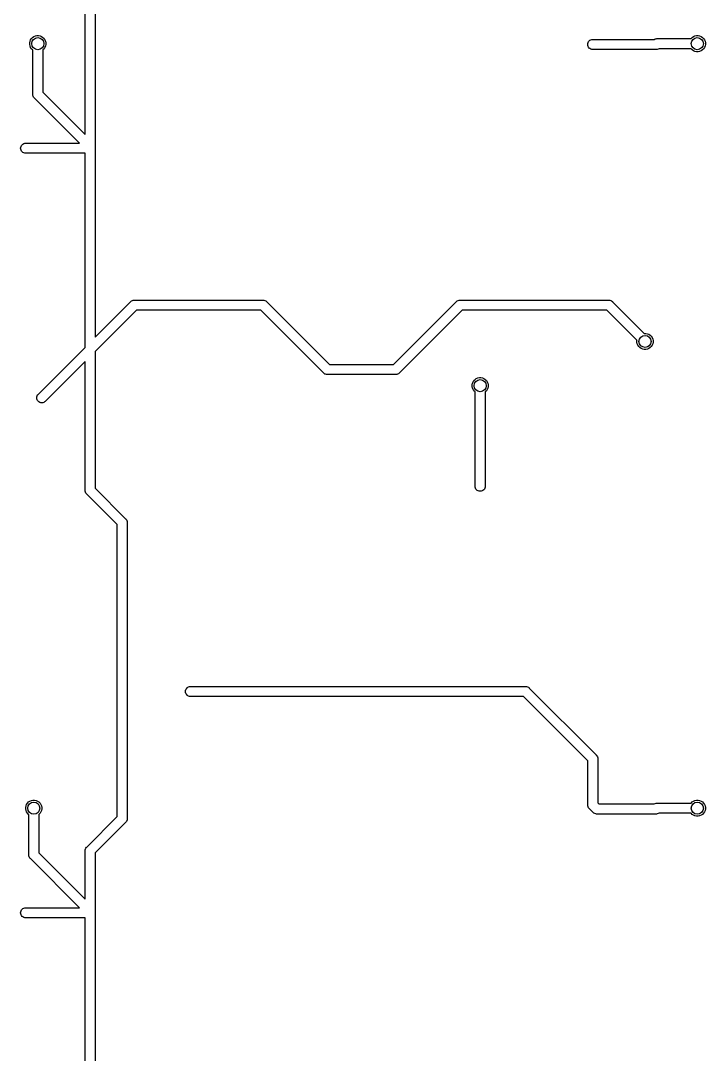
# Model space of a CAD drawing. Extents: x 0.4 to 11.3, y -7.9 to -0.4.
# Drawn here: x 5.904 to 6.575, y -4.111 to -3.1 of the extents above; entities that cross this region are included whole.
import ezdxf

# ---------------------------------------------------------------- set-up
doc = ezdxf.new("R2010")
doc.units = 0
doc.header["$MEASUREMENT"] = 0
doc.layers.add('BLACK', color=7, linetype='CONTINUOUS')

msp = doc.modelspace()

# ---------------------------------------------------------------- linework, layer by layer
at = {"layer": 'BLACK', "linetype": 'CONTINUOUS'}
for p, q in [((5.97736, -2.67133), (5.97736, -3.22259)), ((5.96752, -3.13755), (5.96752, -2.68117)), ((5.91753, -3.11507), (5.91896, -3.11448)), ((5.91896, -3.11448), (5.92048, -3.11417)), ((5.92048, -3.11417), (5.92204, -3.11417)), ((5.92204, -3.11417), (5.92356, -3.11448)), ((5.92356, -3.11448), (5.92499, -3.11507)), ((6.5632, -3.11507), (6.56463, -3.11448)), ((6.56463, -3.11448), (6.56615, -3.11417)), ((6.56615, -3.11417), (6.5677, -3.11417)), ((6.5677, -3.11417), (6.56923, -3.11448)), ((6.56923, -3.11448), (6.57066, -3.11507)), ((5.91339, -3.12127), (5.91369, -3.11975)), ((5.91339, -3.12282), (5.91339, -3.12127)), ((5.91369, -3.12434), (5.91339, -3.12282)), ((5.91369, -3.11975), (5.91428, -3.11832)), ((5.91428, -3.12578), (5.91369, -3.12434)), ((5.91428, -3.11832), (5.91514, -3.11703)), ((5.91514, -3.11703), (5.91624, -3.11593)), ((5.91624, -3.11593), (5.91753, -3.11507)), ((5.92499, -3.11507), (5.92628, -3.11593)), ((5.92628, -3.11593), (5.92738, -3.11703)), ((5.92738, -3.11703), (5.92824, -3.11832)), ((5.92824, -3.11832), (5.92883, -3.11975)), ((5.92883, -3.12434), (5.92824, -3.12578)), ((5.92883, -3.11975), (5.92913, -3.12127)), ((5.92913, -3.12282), (5.92883, -3.12434)), ((5.92913, -3.12127), (5.92913, -3.12282)), ((6.45962, -3.12283), (6.45972, -3.12187)), ((6.45972, -3.1238), (6.45962, -3.12283)), ((6.45972, -3.12187), (6.46, -3.12094)), ((6.46, -3.12473), (6.45972, -3.1238)), ((6.46, -3.12094), (6.46046, -3.12009)), ((6.46046, -3.12558), (6.46, -3.12473)), ((6.46046, -3.12009), (6.46107, -3.11934)), ((6.46107, -3.11934), (6.46182, -3.11872)), ((6.46182, -3.11872), (6.46267, -3.11827)), ((6.46267, -3.11827), (6.4636, -3.11798)), ((6.4636, -3.11798), (6.46433, -3.11791)), ((6.46433, -3.11791), (6.52485, -3.11791)), ((6.52485, -3.11791), (6.52567, -3.11748)), ((6.52567, -3.11748), (6.52659, -3.1172)), ((6.52659, -3.1172), (6.52732, -3.11713)), ((6.52732, -3.11713), (6.52756, -3.1171)), ((6.52732, -3.11713), (6.52732, -3.11713)), ((6.52756, -3.1171), (6.5278, -3.11713)), ((6.5278, -3.11713), (6.56075, -3.11713)), ((6.56075, -3.11713), (6.56081, -3.11703)), ((6.56081, -3.11703), (6.56191, -3.11593)), ((6.56191, -3.11593), (6.5632, -3.11507)), ((6.57066, -3.11507), (6.57195, -3.11593)), ((6.57195, -3.11593), (6.57305, -3.11703)), ((6.57305, -3.11703), (6.57391, -3.11832)), ((6.57391, -3.11832), (6.5745, -3.11975)), ((6.5745, -3.12434), (6.57391, -3.12578)), ((6.5745, -3.11975), (6.5748, -3.12127)), ((6.5748, -3.12282), (6.5745, -3.12434)), ((6.5748, -3.12127), (6.5748, -3.12282)), ((5.91514, -3.12707), (5.91428, -3.12578)), ((5.91624, -3.12816), (5.91514, -3.12707)), ((5.91634, -3.12823), (5.91624, -3.12816)), ((5.91634, -3.17141), (5.91634, -3.12823)), ((5.92628, -3.12816), (5.92618, -3.12823)), ((5.92618, -3.12823), (5.92618, -3.16962)), ((5.92738, -3.12707), (5.92628, -3.12816)), ((5.92824, -3.12578), (5.92738, -3.12707)), ((6.46107, -3.12633), (6.46046, -3.12558)), ((6.46182, -3.12695), (6.46107, -3.12633)), ((6.46267, -3.1274), (6.46182, -3.12695)), ((6.4636, -3.12768), (6.46267, -3.1274)), ((6.46433, -3.12776), (6.4636, -3.12768)), ((6.52653, -3.12776), (6.46433, -3.12776)), ((6.52677, -3.12778), (6.52653, -3.12776)), ((6.52701, -3.12776), (6.52677, -3.12778)), ((6.52774, -3.12768), (6.52701, -3.12776)), ((6.52701, -3.12776), (6.52701, -3.12776)), ((6.52866, -3.1274), (6.52774, -3.12768)), ((6.52948, -3.12697), (6.52866, -3.1274)), ((6.56075, -3.12697), (6.52948, -3.12697)), ((6.56081, -3.12707), (6.56075, -3.12697)), ((6.56191, -3.12816), (6.56081, -3.12707)), ((6.5632, -3.12903), (6.56191, -3.12816)), ((6.56463, -3.12962), (6.5632, -3.12903)), ((6.56615, -3.12992), (6.56463, -3.12962)), ((6.5677, -3.12992), (6.56615, -3.12992)), ((6.56923, -3.12962), (6.5677, -3.12992)), ((6.57066, -3.12903), (6.56923, -3.12962)), ((6.57195, -3.12816), (6.57066, -3.12903)), ((6.57305, -3.12707), (6.57195, -3.12816)), ((6.57391, -3.12578), (6.57305, -3.12707)), ((5.96752, -3.21095), (5.96752, -3.13755)), ((5.96752, -3.13755), (5.96752, -3.13755)), ((5.91631, -3.17165), (5.91634, -3.17141)), ((5.91641, -3.17262), (5.91631, -3.17165)), ((5.91669, -3.17355), (5.91641, -3.17262)), ((5.91715, -3.1744), (5.91669, -3.17355)), ((5.91761, -3.17496), (5.91715, -3.1744)), ((5.91776, -3.17515), (5.91761, -3.17496)), ((5.91795, -3.1753), (5.91776, -3.17515)), ((5.96213, -3.21949), (5.91795, -3.1753)), ((5.92618, -3.16962), (5.96752, -3.21095)), ((5.9045, -3.22441), (5.9046, -3.22344)), ((5.9046, -3.22537), (5.9045, -3.22441)), ((5.9046, -3.22344), (5.90488, -3.22252)), ((5.90488, -3.2263), (5.9046, -3.22537)), ((5.90488, -3.22252), (5.90534, -3.22166)), ((5.90534, -3.22166), (5.90595, -3.22091)), ((5.90595, -3.22091), (5.9067, -3.2203)), ((5.9067, -3.2203), (5.90756, -3.21984)), ((5.90756, -3.21984), (5.90848, -3.21956)), ((5.90848, -3.21956), (5.90921, -3.21949)), ((5.90921, -3.21949), (5.96213, -3.21949)), ((5.97736, -3.22259), (5.97739, -3.22283)), ((5.97739, -3.22283), (5.97736, -3.22308)), ((5.97736, -3.22308), (5.97736, -3.40938)), ((5.90534, -3.22716), (5.90488, -3.2263)), ((5.90595, -3.22791), (5.90534, -3.22716)), ((5.9067, -3.22852), (5.90595, -3.22791)), ((5.90756, -3.22898), (5.9067, -3.22852)), ((5.90848, -3.22926), (5.90756, -3.22898)), ((5.90921, -3.22933), (5.90848, -3.22926)), ((5.96752, -3.22933), (5.90921, -3.22933)), ((5.96752, -3.41922), (5.96752, -3.22933)), ((5.97736, -3.40938), (6.0121, -3.37464)), ((6.0121, -3.37464), (6.01225, -3.37446)), ((6.01225, -3.37446), (6.01261, -3.37416)), ((6.01261, -3.37416), (6.013, -3.37384)), ((6.013, -3.37384), (6.01386, -3.37338)), ((6.01386, -3.37338), (6.01396, -3.37335)), ((6.01396, -3.37335), (6.01478, -3.3731)), ((6.01478, -3.3731), (6.01551, -3.37303)), ((6.01551, -3.37303), (6.01575, -3.37301)), ((6.01551, -3.37303), (6.01551, -3.37303)), ((6.01575, -3.37301), (6.01599, -3.37303)), ((6.01599, -3.37303), (6.14149, -3.37303)), ((6.14149, -3.37303), (6.14173, -3.37301)), ((6.14173, -3.37301), (6.14197, -3.37303)), ((6.14197, -3.37303), (6.14197, -3.37303)), ((6.14197, -3.37303), (6.1427, -3.3731)), ((6.1427, -3.3731), (6.14362, -3.37338)), ((6.14362, -3.37338), (6.14448, -3.37384)), ((6.14448, -3.37384), (6.14523, -3.37446)), ((6.14523, -3.37446), (6.14538, -3.37464)), ((6.14538, -3.37464), (6.20676, -3.43602)), ((6.26962, -3.43602), (6.331, -3.37464)), ((6.331, -3.37464), (6.33115, -3.37446)), ((6.33115, -3.37446), (6.33151, -3.37416)), ((6.33151, -3.37416), (6.3319, -3.37384)), ((6.3319, -3.37384), (6.33275, -3.37338)), ((6.33275, -3.37338), (6.33285, -3.37335)), ((6.33285, -3.37335), (6.33368, -3.3731)), ((6.33368, -3.3731), (6.3344, -3.37303)), ((6.3344, -3.37303), (6.33465, -3.37301)), ((6.3344, -3.37303), (6.3344, -3.37303)), ((6.33465, -3.37301), (6.33489, -3.37303)), ((6.33489, -3.37303), (6.48007, -3.37303)), ((6.48007, -3.37303), (6.48031, -3.37301)), ((6.48031, -3.37301), (6.48056, -3.37303)), ((6.48056, -3.37303), (6.48056, -3.37303)), ((6.48056, -3.37303), (6.48128, -3.3731)), ((6.48128, -3.3731), (6.48221, -3.37338)), ((6.48221, -3.37338), (6.48306, -3.37384)), ((6.48306, -3.37384), (6.48381, -3.37446)), ((6.48381, -3.37446), (6.48397, -3.37464)), ((6.48397, -3.37464), (6.51486, -3.40553)), ((6.01779, -3.38287), (5.97736, -3.4233)), ((6.13969, -3.38287), (6.01779, -3.38287)), ((6.20107, -3.44425), (6.13969, -3.38287)), ((6.33668, -3.38287), (6.2753, -3.44425)), ((6.47828, -3.38287), (6.33668, -3.38287)), ((6.5079, -3.41249), (6.47828, -3.38287)), ((6.51486, -3.40553), (6.51497, -3.40551)), ((6.51497, -3.40551), (6.51652, -3.40551)), ((6.51652, -3.40551), (6.51804, -3.40581)), ((6.51804, -3.40581), (6.51948, -3.40641)), ((6.51948, -3.40641), (6.52077, -3.40727)), ((6.52077, -3.40727), (6.52186, -3.40837)), ((6.50787, -3.41261), (6.5079, -3.41249)), ((6.50787, -3.41416), (6.50787, -3.41261)), ((6.50818, -3.41568), (6.50787, -3.41416)), ((6.50877, -3.41712), (6.50818, -3.41568)), ((6.50963, -3.41841), (6.50877, -3.41712)), ((6.52186, -3.40837), (6.52273, -3.40966)), ((6.52273, -3.41712), (6.52186, -3.41841)), ((6.52273, -3.40966), (6.52332, -3.41109)), ((6.52332, -3.41568), (6.52273, -3.41712)), ((6.52332, -3.41109), (6.52362, -3.41261)), ((6.52362, -3.41416), (6.52332, -3.41568)), ((6.52362, -3.41261), (6.52362, -3.41416)), ((5.92155, -3.46519), (5.96752, -3.41922)), ((5.97736, -3.4233), (5.97736, -3.55702)), ((6.51073, -3.4195), (6.50963, -3.41841)), ((6.51202, -3.42036), (6.51073, -3.4195)), ((6.51345, -3.42096), (6.51202, -3.42036)), ((6.51497, -3.42126), (6.51345, -3.42096)), ((6.51652, -3.42126), (6.51497, -3.42126)), ((6.51804, -3.42096), (6.51652, -3.42126)), ((6.51948, -3.42036), (6.51804, -3.42096)), ((6.52077, -3.4195), (6.51948, -3.42036)), ((6.52186, -3.41841), (6.52077, -3.4195)), ((5.96752, -3.43314), (5.92851, -3.47215)), ((5.96752, -3.55881), (5.96752, -3.43314)), ((6.20676, -3.43602), (6.26962, -3.43602)), ((6.20123, -3.44444), (6.20107, -3.44425)), ((6.20142, -3.4446), (6.20123, -3.44444)), ((6.20198, -3.44506), (6.20142, -3.4446)), ((6.20242, -3.44529), (6.20198, -3.44506)), ((6.20283, -3.44551), (6.20242, -3.44529)), ((6.20376, -3.44579), (6.20283, -3.44551)), ((6.20448, -3.44587), (6.20376, -3.44579)), ((6.20472, -3.44589), (6.20448, -3.44587)), ((6.20448, -3.44587), (6.20448, -3.44587)), ((6.20497, -3.44587), (6.20472, -3.44589)), ((6.27141, -3.44587), (6.20497, -3.44587)), ((6.27165, -3.44589), (6.27141, -3.44587)), ((6.27189, -3.44587), (6.27165, -3.44589)), ((6.2719, -3.44587), (6.27189, -3.44587)), ((6.27262, -3.44579), (6.2719, -3.44587)), ((6.27355, -3.44551), (6.27262, -3.44579)), ((6.2744, -3.44506), (6.27355, -3.44551)), ((6.27515, -3.44444), (6.2744, -3.44506)), ((6.2753, -3.44425), (6.27515, -3.44444)), ((6.34646, -3.45592), (6.34676, -3.4544)), ((6.34646, -3.45747), (6.34646, -3.45592)), ((6.34676, -3.45899), (6.34646, -3.45747)), ((6.34676, -3.4544), (6.34735, -3.45296)), ((6.34735, -3.45296), (6.34821, -3.45167)), ((6.34821, -3.45167), (6.34931, -3.45058)), ((6.34931, -3.45058), (6.3506, -3.44971)), ((6.3506, -3.44971), (6.35203, -3.44912)), ((6.35203, -3.44912), (6.35356, -3.44882)), ((6.35356, -3.44882), (6.35511, -3.44882)), ((6.35511, -3.44882), (6.35663, -3.44912)), ((6.35663, -3.44912), (6.35806, -3.44971)), ((6.35806, -3.44971), (6.35935, -3.45058)), ((6.35935, -3.45058), (6.36045, -3.45167)), ((6.36045, -3.45167), (6.36131, -3.45296)), ((6.36131, -3.45296), (6.3619, -3.4544)), ((6.3619, -3.4544), (6.3622, -3.45592)), ((6.3622, -3.45747), (6.3619, -3.45899)), ((6.3622, -3.45592), (6.3622, -3.45747)), ((5.92025, -3.4685), (5.92035, -3.46754)), ((5.92035, -3.46947), (5.92025, -3.4685)), ((5.92035, -3.46754), (5.92063, -3.46661)), ((5.92063, -3.46661), (5.92109, -3.46576)), ((5.92109, -3.46576), (5.92155, -3.46519)), ((6.34735, -3.46042), (6.34676, -3.45899)), ((6.34821, -3.46171), (6.34735, -3.46042)), ((6.34931, -3.46281), (6.34821, -3.46171)), ((6.34941, -3.46287), (6.34931, -3.46281)), ((6.34941, -3.55536), (6.34941, -3.46287)), ((6.35935, -3.46281), (6.35925, -3.46287)), ((6.35925, -3.46287), (6.35925, -3.55536)), ((6.36045, -3.46171), (6.35935, -3.46281)), ((6.36131, -3.46042), (6.36045, -3.46171)), ((6.3619, -3.45899), (6.36131, -3.46042)), ((5.92063, -3.4704), (5.92035, -3.46947)), ((5.92109, -3.47125), (5.92063, -3.4704)), ((5.9217, -3.472), (5.92109, -3.47125)), ((5.92245, -3.47262), (5.9217, -3.472)), ((5.9233, -3.47307), (5.92245, -3.47262)), ((5.92423, -3.47335), (5.9233, -3.47307)), ((5.9252, -3.47345), (5.92423, -3.47335)), ((5.92616, -3.47335), (5.9252, -3.47345)), ((5.92709, -3.47307), (5.92616, -3.47335)), ((5.92794, -3.47262), (5.92709, -3.47307)), ((5.92851, -3.47215), (5.92794, -3.47262)), ((5.9675, -3.55906), (5.96752, -3.55881)), ((5.96752, -3.5593), (5.9675, -3.55906)), ((5.96754, -3.55953), (5.96752, -3.5593)), ((5.96759, -3.56002), (5.96754, -3.55953)), ((5.97736, -3.55702), (6.00725, -3.5869)), ((6.34948, -3.55608), (6.34941, -3.55536)), ((6.34976, -3.55701), (6.34948, -3.55608)), ((6.35022, -3.55787), (6.34976, -3.55701)), ((6.35083, -3.55861), (6.35022, -3.55787)), ((6.35158, -3.55923), (6.35083, -3.55861)), ((6.35244, -3.55969), (6.35158, -3.55923)), ((6.35337, -3.55997), (6.35244, -3.55969)), ((6.35433, -3.56006), (6.35337, -3.55997)), ((6.3553, -3.55997), (6.35433, -3.56006)), ((6.35622, -3.55969), (6.3553, -3.55997)), ((6.35708, -3.55923), (6.35622, -3.55969)), ((6.35783, -3.55861), (6.35708, -3.55923)), ((6.35844, -3.55787), (6.35783, -3.55861)), ((6.3589, -3.55701), (6.35844, -3.55787)), ((6.35918, -3.55608), (6.3589, -3.55701)), ((6.35925, -3.55536), (6.35918, -3.55608)), ((5.96787, -3.56095), (5.96759, -3.56002)), ((5.96833, -3.5618), (5.96787, -3.56095)), ((5.96873, -3.56229), (5.96833, -3.5618)), ((5.96894, -3.56255), (5.96873, -3.56229)), ((5.96913, -3.56271), (5.96894, -3.56255)), ((5.99902, -3.59259), (5.96913, -3.56271)), ((6.00725, -3.5869), (6.00743, -3.58705)), ((6.00743, -3.58705), (6.00759, -3.58724)), ((6.00759, -3.58724), (6.00805, -3.5878)), ((6.00805, -3.5878), (6.00834, -3.58834)), ((6.00834, -3.58834), (6.00851, -3.58866)), ((6.00851, -3.58866), (6.00879, -3.58959)), ((6.00879, -3.58959), (6.00886, -3.59031)), ((6.00886, -3.59031), (6.00886, -3.59031)), ((6.00886, -3.59031), (6.00888, -3.59055)), ((5.99902, -3.87828), (5.99902, -3.59259)), ((6.00888, -3.59055), (6.00886, -3.59079)), ((6.00886, -3.59079), (6.00886, -3.88007)), ((6.06737, -3.75241), (6.06812, -3.75179)), ((6.06812, -3.75179), (6.06897, -3.75134)), ((6.06897, -3.75134), (6.0699, -3.75106)), ((6.0699, -3.75106), (6.07062, -3.75098)), ((6.07062, -3.75098), (6.39858, -3.75098)), ((6.39858, -3.75098), (6.39882, -3.75096)), ((6.39882, -3.75096), (6.39906, -3.75098)), ((6.39906, -3.75098), (6.39906, -3.75098)), ((6.39906, -3.75098), (6.39978, -3.75106)), ((6.39978, -3.75106), (6.40071, -3.75134)), ((6.40071, -3.75134), (6.40157, -3.75179)), ((6.40157, -3.75179), (6.40232, -3.75241)), ((6.06592, -3.75591), (6.06602, -3.75494)), ((6.06602, -3.75687), (6.06592, -3.75591)), ((6.06602, -3.75494), (6.0663, -3.75401)), ((6.0663, -3.7578), (6.06602, -3.75687)), ((6.0663, -3.75401), (6.06675, -3.75316)), ((6.06675, -3.75865), (6.0663, -3.7578)), ((6.06675, -3.75316), (6.06737, -3.75241)), ((6.06737, -3.7594), (6.06675, -3.75865)), ((6.06812, -3.76002), (6.06737, -3.7594)), ((6.06897, -3.76047), (6.06812, -3.76002)), ((6.0699, -3.76076), (6.06897, -3.76047)), ((6.07062, -3.76083), (6.0699, -3.76076)), ((6.39678, -3.76083), (6.07062, -3.76083)), ((6.45965, -3.82369), (6.39678, -3.76083)), ((6.40232, -3.75241), (6.40247, -3.7526)), ((6.40247, -3.7526), (6.46788, -3.818)), ((6.46788, -3.818), (6.46806, -3.81816)), ((6.46806, -3.81816), (6.46868, -3.81891)), ((6.46868, -3.81891), (6.46914, -3.81976)), ((6.46914, -3.81976), (6.46942, -3.82069)), ((6.46942, -3.82069), (6.46949, -3.82141)), ((6.46949, -3.82141), (6.46949, -3.82141)), ((6.46949, -3.82141), (6.46951, -3.82165)), ((6.46951, -3.82165), (6.46949, -3.82189)), ((6.46949, -3.82189), (6.46949, -3.86489)), ((6.45965, -3.86669), (6.45965, -3.82369)), ((5.9123, -3.86396), (5.91359, -3.8631)), ((5.91359, -3.8631), (5.91503, -3.86251)), ((5.91503, -3.86251), (5.91655, -3.8622)), ((5.91655, -3.8622), (5.9181, -3.8622)), ((5.9181, -3.8622), (5.91962, -3.86251)), ((5.91962, -3.86251), (5.92105, -3.8631)), ((5.92105, -3.8631), (5.92234, -3.86396)), ((6.56191, -3.86396), (6.5632, -3.8631)), ((6.5632, -3.8631), (6.56463, -3.86251)), ((6.56463, -3.86251), (6.56615, -3.8622)), ((6.56615, -3.8622), (6.5677, -3.8622)), ((6.5677, -3.8622), (6.56923, -3.86251)), ((6.56923, -3.86251), (6.57066, -3.8631)), ((6.57066, -3.8631), (6.57195, -3.86396)), ((5.90945, -3.8693), (5.90975, -3.86778)), ((5.90945, -3.87085), (5.90945, -3.8693)), ((5.90975, -3.87238), (5.90945, -3.87085)), ((5.90975, -3.86778), (5.91034, -3.86635)), ((5.91034, -3.87381), (5.90975, -3.87238)), ((5.91034, -3.86635), (5.91121, -3.86506)), ((5.91121, -3.86506), (5.9123, -3.86396)), ((5.92234, -3.86396), (5.92344, -3.86506)), ((5.92344, -3.86506), (5.9243, -3.86635)), ((5.9243, -3.86635), (5.92489, -3.86778)), ((5.92489, -3.87238), (5.9243, -3.87381)), ((5.92489, -3.86778), (5.9252, -3.8693)), ((5.9252, -3.87085), (5.92489, -3.87238)), ((5.9252, -3.8693), (5.9252, -3.87085)), ((6.45962, -3.86693), (6.45965, -3.86669)), ((6.45965, -3.86717), (6.45962, -3.86693)), ((6.45965, -3.86723), (6.45965, -3.86717)), ((6.45972, -3.86789), (6.45965, -3.86723)), ((6.46, -3.86882), (6.45972, -3.86789)), ((6.46046, -3.86968), (6.46, -3.86882)), ((6.4609, -3.87021), (6.46046, -3.86968)), ((6.46107, -3.87043), (6.4609, -3.87021)), ((6.46126, -3.87058), (6.46107, -3.87043)), ((6.46485, -3.87418), (6.46126, -3.87058)), ((6.46949, -3.86489), (6.47054, -3.86594)), ((6.47054, -3.86594), (6.52485, -3.86594)), ((6.52485, -3.86594), (6.52567, -3.86551)), ((6.52567, -3.86551), (6.52659, -3.86523)), ((6.52659, -3.86523), (6.52732, -3.86516)), ((6.52732, -3.86516), (6.52756, -3.86513)), ((6.52732, -3.86516), (6.52732, -3.86516)), ((6.52756, -3.86513), (6.5278, -3.86516)), ((6.5278, -3.86516), (6.56075, -3.86516)), ((6.56075, -3.86516), (6.56081, -3.86506)), ((6.56081, -3.86506), (6.56191, -3.86396)), ((6.57195, -3.86396), (6.57305, -3.86506)), ((6.57305, -3.86506), (6.57391, -3.86635)), ((6.57391, -3.86635), (6.5745, -3.86778)), ((6.5745, -3.87238), (6.57391, -3.87381)), ((6.5745, -3.86778), (6.5748, -3.8693)), ((6.5748, -3.87085), (6.5745, -3.87238)), ((6.5748, -3.8693), (6.5748, -3.87085)), ((5.91121, -3.8751), (5.91034, -3.87381)), ((5.9123, -3.87619), (5.91121, -3.8751)), ((5.9124, -3.87626), (5.9123, -3.87619)), ((5.9124, -3.91551), (5.9124, -3.87626)), ((5.92234, -3.87619), (5.92224, -3.87626)), ((5.92224, -3.87626), (5.92224, -3.91371)), ((5.92344, -3.8751), (5.92234, -3.87619)), ((5.9243, -3.87381), (5.92344, -3.8751)), ((5.96913, -3.90816), (5.99902, -3.87828)), ((6.00764, -3.88356), (6.00743, -3.88381)), ((6.00805, -3.88306), (6.00764, -3.88356)), ((6.00851, -3.88221), (6.00805, -3.88306)), ((6.00861, -3.88186), (6.00851, -3.88221)), ((6.00879, -3.88128), (6.00861, -3.88186)), ((6.00886, -3.88056), (6.00879, -3.88128)), ((6.00886, -3.88007), (6.00888, -3.88031)), ((6.00888, -3.88031), (6.00886, -3.88056)), ((6.00886, -3.88056), (6.00886, -3.88056)), ((6.46501, -3.87436), (6.46485, -3.87418)), ((6.46519, -3.87452), (6.46501, -3.87436)), ((6.4656, -3.87485), (6.46519, -3.87452)), ((6.46519, -3.87452), (6.46519, -3.87452)), ((6.46576, -3.87498), (6.4656, -3.87485)), ((6.46661, -3.87543), (6.46576, -3.87498)), ((6.46754, -3.87572), (6.46661, -3.87543)), ((6.46826, -3.87579), (6.46754, -3.87572)), ((6.4685, -3.87581), (6.46826, -3.87579)), ((6.46826, -3.87579), (6.46826, -3.87579)), ((6.46874, -3.87579), (6.4685, -3.87581)), ((6.52653, -3.87579), (6.46874, -3.87579)), ((6.52677, -3.87581), (6.52653, -3.87579)), ((6.52701, -3.87579), (6.52677, -3.87581)), ((6.52774, -3.87572), (6.52701, -3.87579)), ((6.52701, -3.87579), (6.52701, -3.87579)), ((6.52866, -3.87543), (6.52774, -3.87572)), ((6.52948, -3.875), (6.52866, -3.87543)), ((6.56075, -3.875), (6.52948, -3.875)), ((6.56081, -3.8751), (6.56075, -3.875)), ((6.56191, -3.87619), (6.56081, -3.8751)), ((6.5632, -3.87706), (6.56191, -3.87619)), ((6.56463, -3.87765), (6.5632, -3.87706)), ((6.56615, -3.87795), (6.56463, -3.87765)), ((6.5677, -3.87795), (6.56615, -3.87795)), ((6.56923, -3.87765), (6.5677, -3.87795)), ((6.57066, -3.87706), (6.56923, -3.87765)), ((6.57195, -3.87619), (6.57066, -3.87706)), ((6.57305, -3.8751), (6.57195, -3.87619)), ((6.57391, -3.87381), (6.57305, -3.8751)), ((6.00725, -3.88397), (5.97736, -3.91385)), ((6.00743, -3.88381), (6.00725, -3.88397)), ((5.92224, -3.91371), (5.96752, -3.95899)), ((5.9675, -3.91181), (5.96752, -3.91157)), ((5.96752, -3.91205), (5.9675, -3.91181)), ((5.96752, -3.91157), (5.96759, -3.91085)), ((5.96752, -3.91157), (5.96752, -3.91157)), ((5.96752, -3.95899), (5.96752, -3.91205)), ((5.96759, -3.91085), (5.96787, -3.90992)), ((5.96787, -3.90992), (5.96833, -3.90906)), ((5.96833, -3.90906), (5.96894, -3.90831)), ((5.96894, -3.90831), (5.96913, -3.90816)), ((5.97736, -3.91385), (5.97736, -3.97062)), ((5.91238, -3.91575), (5.9124, -3.91551)), ((5.91247, -3.91671), (5.91238, -3.91575)), ((5.91275, -3.91764), (5.91247, -3.91671)), ((5.91321, -3.9185), (5.91275, -3.91764)), ((5.91364, -3.91902), (5.91321, -3.9185)), ((5.91383, -3.91924), (5.91364, -3.91902)), ((5.91401, -3.9194), (5.91383, -3.91924)), ((5.96213, -3.96752), (5.91401, -3.9194)), ((5.9045, -3.97244), (5.9046, -3.97148)), ((5.9046, -3.97341), (5.9045, -3.97244)), ((5.9046, -3.97148), (5.90488, -3.97055)), ((5.90488, -3.97433), (5.9046, -3.97341)), ((5.90488, -3.97055), (5.90534, -3.96969)), ((5.90534, -3.97519), (5.90488, -3.97433)), ((5.90534, -3.96969), (5.90595, -3.96894)), ((5.90595, -3.96894), (5.9067, -3.96833)), ((5.9067, -3.96833), (5.90756, -3.96787)), ((5.90756, -3.96787), (5.90848, -3.96759)), ((5.90848, -3.96759), (5.90921, -3.96752)), ((5.90921, -3.96752), (5.96213, -3.96752)), ((5.97736, -3.97062), (5.97739, -3.97087)), ((5.97739, -3.97087), (5.97736, -3.97111)), ((5.97736, -3.97111), (5.97736, -4.15741)), ((5.90595, -3.97594), (5.90534, -3.97519)), ((5.9067, -3.97655), (5.90595, -3.97594)), ((5.90756, -3.97701), (5.9067, -3.97655)), ((5.90848, -3.97729), (5.90756, -3.97701)), ((5.90921, -3.97736), (5.90848, -3.97729)), ((5.96752, -3.97736), (5.90921, -3.97736)), ((5.96752, -4.16725), (5.96752, -3.97736))]:
    msp.add_line(p, q, dxfattribs=at)
at = {"layer": 'BLACK'}
for centre in [(5.92126, -3.12205), (6.56693, -3.12205), (6.51575, -3.41339), (6.35433, -3.45669), (5.91732, -3.87008), (6.56693, -3.87008)]:
    msp.add_circle(centre, 0.00591, dxfattribs=at)

doc.saveas('drawing.dxf')
